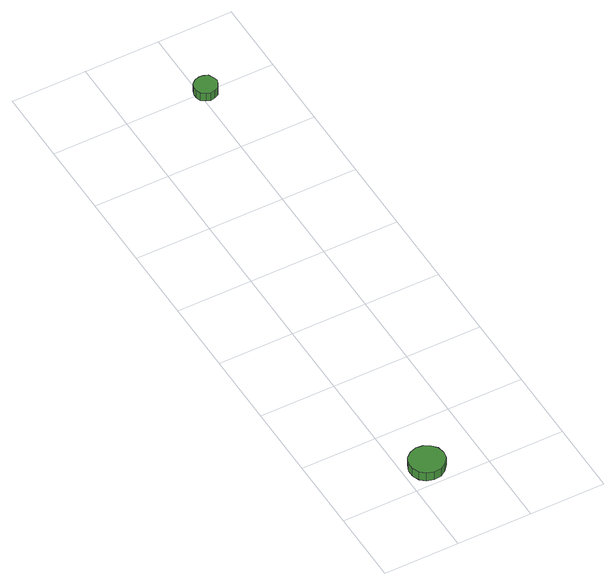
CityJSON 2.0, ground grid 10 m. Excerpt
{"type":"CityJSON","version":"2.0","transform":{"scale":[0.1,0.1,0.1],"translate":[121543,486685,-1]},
"CityObjects":{
"tree1":{"type":"SolitaryVegetationObject","attributes":{"function":"something"},"geometry":[{"type":"MultiSurface","lod":"1","boundaries":[[[0,1,2,3,4,5,6,7,8,9,10,11,12,13,14]],[[15,16,17,18,19,20,21,22,23,24,25,26,27,28,29]],[[0,29,28,1]],[[1,28,27,2]],[[2,27,26,3]],[[3,26,25,4]],[[4,25,24,5]],[[5,24,23,6]],[[6,23,22,7]],[[7,22,21,8]],[[8,21,20,9]],[[9,20,19,10]],[[10,19,18,11]],[[11,18,17,12]],[[12,17,16,13]],[[13,16,15,14]],[[14,15,29,0]]]}]},
"tree2":{"type":"SolitaryVegetationObject","attributes":{"function":"something"},"geometry":[{"type":"MultiSurface","lod":"1","boundaries":[[[30,31,32,33,34,35,36,37,38,39,40,41,42,43,44]],[[45,46,47,48,49,50,51,52,53,54,55,56,57,58,59]],[[30,59,58,31]],[[31,58,57,32]],[[32,57,56,33]],[[33,56,55,34]],[[34,55,54,35]],[[35,54,53,36]],[[36,53,52,37]],[[37,52,51,38]],[[38,51,50,39]],[[39,50,49,40]],[[40,49,48,41]],[[41,48,47,42]],[[42,47,46,43]],[[43,46,45,44]],[[44,45,59,30]]]}]}
},
"vertices":[
[54,29,22],[52,39,22],[46,46,22],[38,51,22],[28,52,22],[19,49,22],[12,43,22],[8,34,22],[8,24,22],[12,15,22],[19,9,22],[28,6,22],[38,7,22],[46,12,22],[52,20,22],[52,20,9],[46,12,9],[38,7,9],[28,6,9],[19,9,9],[12,15,9],[8,24,9],[8,34,9],[12,43,9],[19,49,9],[28,52,9],[38,51,9],[46,46,9],[52,39,9],[54,29,9],
[122,697,25],[120,703,25],[117,709,25],[111,712,25],[105,712,25],[99,710,25],[94,706,25],[92,700,25],[92,694,25],[94,688,25],[99,684,25],[105,682,25],[111,683,25],[117,686,25],[120,691,25],[120,691,12],[117,686,12],[111,683,12],[105,682,12],[99,684,12],[94,688,12],[92,694,12],[92,700,12],[94,706,12],[99,710,12],[105,712,12],[111,712,12],[117,709,12],[120,703,12],[122,697,12]
]}
